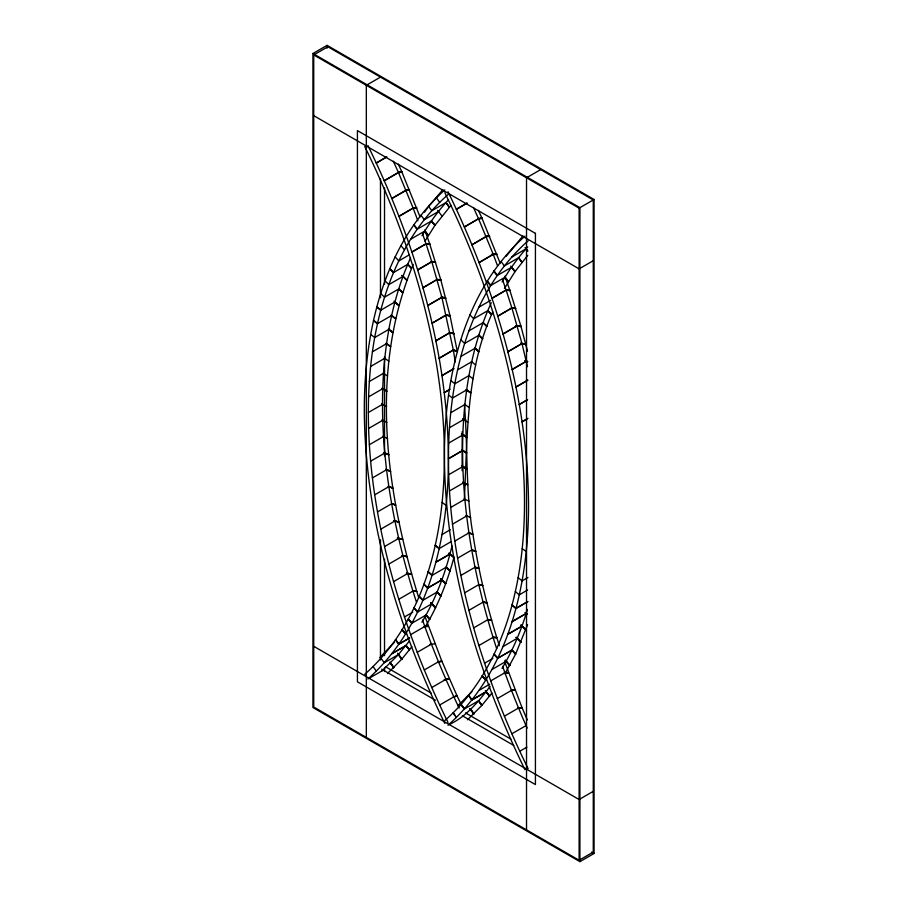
<?xml version="1.0" encoding="UTF-8"?>
<svg xmlns="http://www.w3.org/2000/svg" width="907" height="907" viewBox="0 0 907 907"><rect width="100%" height="100%" fill="white"/><g stroke="black" fill="none" stroke-linecap="round" stroke-linejoin="round"><path stroke-width="1.36" d="M367.902 679.037C429.204 624.322 448.432 537.93 448.443 458.84L448.443 458.67C447.729 349.649 415.361 242.872 367.902 145.483M418.841 598.11C385.668 491.277 368.934 370.589 413.229 264.39M464.327 499.712C467.593 436.573 465.722 370.782 492.75 311.917M462.128 470.688L462.207 431.641M452.015 545.867C445.677 572.544 435.984 598.586 421.914 622.179M448.001 725.283C509.326 670.545 528.543 584.108 528.543 504.995C527.84 395.951 495.471 289.14 448.001 191.717M424.861 627.508C438.002 605.785 447.298 581.931 453.931 557.476L449.044 553.145M502.013 668.425C513.022 649.99 521.344 630.002 527.455 609.447M504.961 673.754L515.618 654.094L527.568 624.696M444.838 189.892C383.525 244.629 364.297 331.066 364.297 410.179C364.999 519.223 397.368 626.034 444.838 723.457M425.009 241.115L434.929 225.367L451.028 205.299M504.428 288.517L515.017 271.612L527.749 255.343M524.938 236.137C463.624 290.875 444.396 377.301 444.396 456.425C445.099 565.458 477.467 672.28 524.938 769.692M424.521 212.147L427.616 207.975M429.17 205.889L442.854 189.654M506.163 256.307L522.954 235.899M382.062 670.863L398.456 654.559L409.193 641.249M387.425 673.55L401.812 659.106L411.891 646.691M490.075 686.44C478.715 701.224 466.538 716.541 449.226 724.557M467.524 719.795L481.912 705.351L491.991 692.937M394.228 642.496L379.84 657.552M471.867 691.69L457.888 705.714M312.926 53.524L327.076 45.35L594.074 199.495L594.074 853.476L579.924 861.65L312.926 707.505L312.926 53.524L579.924 207.669L579.924 861.65M313.731 54.93L327.892 46.756L593.269 199.971L593.269 852.07L579.108 860.244L313.731 707.029L313.731 54.93L579.108 208.145L594.074 199.495M380.475 77.118L366.326 85.292L366.326 737.391M376.269 162.943L386.881 156.82L376.36 163.135M384.262 180.618L398.422 172.443M384.341 180.81L398.456 172.545L393.332 161.208M405.985 190.209L391.869 198.486L406.064 190.402M398.955 216.217L413.116 208.043M399.023 216.41L413.15 208.134L398.456 172.545M445.904 202.635L449.294 207.136L445.949 202.578L431.789 210.753L428.478 206.15M438.466 211.512L424.306 219.687L420.916 215.186M431.381 221.07L434.929 225.367L431.415 221.013L417.254 229.188L413.717 224.891M456.368 209.188L466.98 203.055M456.459 209.381L467.026 203.157M410.656 239.233L424.816 231.058L428.387 235.298L424.782 231.115M540.674 169.609L526.525 177.783L526.525 829.882M411.857 251.965L426.018 243.79M411.925 252.157L426.052 243.881L422.503 233.677M409.42 254.776L398.808 260.91L395.123 256.851M464.361 226.863L478.522 218.689M464.441 227.056L478.556 218.791L473.431 207.454M407.708 264.413L411.506 268.223L407.742 264.345L393.581 272.519L389.783 268.71M402.991 276.442L388.831 284.617L385.033 280.807M417.617 269.832L431.777 261.658M417.673 270.025L431.811 261.749L426.052 243.881M471.969 244.731L486.084 236.455M472.003 244.822L486.163 236.648M422.9 287.666L437.061 279.492M422.957 287.859L437.083 279.583L440.859 280.059L450.076 315.908L457.343 351.599L453.375 350.261M479.055 262.463L493.215 254.289M479.123 262.656L493.249 254.379L478.556 218.791M391.654 315.489L377.493 323.663L373.537 320.432M427.707 305.444L441.868 297.269L445.711 298.029M427.753 305.636L441.89 297.36L431.811 261.749M511.888 256.998L526.049 248.824L527.693 251.126L525.266 247.634M388.865 329.366L374.704 337.54L370.725 334.456M518.6 257.713L521.99 262.214L518.521 257.815L504.405 265.932L501.015 261.431M510.686 266.102L515.017 271.612L511.48 267.316L497.353 275.433L493.816 271.136M372.426 351.814L386.575 343.64M504.95 277.247L508.487 281.544L504.882 277.361L490.755 285.478L487.138 281.295M370.634 366.473L384.795 358.299M491.957 298.21L506.117 290.036M492.025 298.403L506.151 290.127L502.603 279.923M478.907 307.156L490.698 300.342M435.848 340.703L450.008 332.529L453.874 333.391M487.864 310.523L491.605 314.468L487.807 310.659L473.681 318.765L469.939 314.82M435.882 340.896L450.031 332.631L453.931 333.674M369.364 381.484L383.525 373.31M468.93 330.862L483.091 322.688L486.912 326.429L483.114 322.62M593.269 260.694L579.108 268.869L313.731 115.654M497.716 316.078L511.877 307.904L506.151 290.127M497.773 316.271L511.911 307.995L521.99 343.606L527.489 366.734M368.593 396.847L382.754 388.672M439.169 358.152L453.33 349.977L457.298 351.315M478.839 335.182L482.683 338.855L478.805 335.318L464.656 343.424L460.813 339.751M439.203 358.344L453.353 350.068L441.89 297.36M460.881 356.451L475.041 348.277L478.953 351.735L474.667 348.039M503 333.912L517.16 325.738M503.056 334.105L517.183 325.828M368.344 412.515L382.505 404.341M442.004 375.532L453.795 368.627M442.026 375.623L453.817 368.809M457.593 369.909L471.753 361.734M368.593 428.478L382.754 420.304M507.807 351.689L521.967 343.504M507.852 351.882L521.99 343.606M468.964 375.611L454.804 383.786L450.847 380.555M444.305 392.538L450.212 389.137M444.328 392.731L449.044 389.908M369.364 444.713L383.525 436.539M466.674 389.885L452.525 398.06L448.534 394.987M512.149 369.466L526.275 361.201M512.172 369.568L526.321 361.394M450.734 412.719L464.894 404.545M370.634 461.198L384.795 453.024M515.947 386.949L527.749 380.135M515.981 387.142L527.761 380.237M449.464 427.73L463.624 419.556M372.426 477.91L386.575 469.735M448.693 443.081L462.853 434.907M519.269 404.397L527.534 399.624M519.303 404.59L527.545 399.726M374.704 494.825L388.865 486.651L392.844 488.079L388.888 486.742M448.443 458.67L462.604 450.496L448.443 458.84M522.103 421.778L527.987 418.274M522.126 421.868L526.842 419.147M377.493 511.922L391.654 503.748L395.599 504.995L391.643 503.657M448.693 474.724L462.853 466.549M380.781 529.178L394.942 521.003M449.464 490.959L463.624 482.785M450.734 507.444L464.894 499.269M384.557 546.57L398.717 538.395M452.525 524.155L466.674 515.981M388.831 564.063L402.991 555.889M441.992 534.62L450.28 529.699M439.203 548.508L435.247 545.266L439.192 548.576L451.006 541.694M454.804 541.071L468.964 532.897L472.944 534.325C478.681 572.09 487.615 609.357 499.372 645.705M393.581 581.636L407.742 573.462M435.882 562.113L450.042 553.939M435.848 562.261L450.008 554.086M457.593 558.168L471.753 549.993L475.699 551.241L471.776 550.096M398.808 599.278L412.968 591.103M441.868 579.947L427.707 588.121L423.909 584.312L427.753 587.985L441.913 579.811M460.881 575.423L475.041 567.249L478.953 568.304L475.019 567.158M422.957 600.219L419.159 596.409L422.934 600.287L437.117 592.044L440.859 595.99M404.499 616.953L412.753 612.191M417.673 611.953L413.932 608.019L417.651 612.021L431.834 603.779M411.925 623.188L408.241 619.118L411.891 623.245L426.086 615.014M464.656 592.815L478.817 584.641L482.683 585.503L478.839 584.732M410.656 634.639L424.816 626.465M409.647 637.916L399.023 644.038L395.486 639.741L398.955 644.151L409.567 638.018M391.903 653.641L406.064 645.467L409.454 649.979M391.824 653.743L405.985 645.569M468.93 610.309L483.091 602.135L486.912 602.804L483.068 602.033M527.987 577.464L522.092 580.865L518.135 577.634M398.502 654.503L384.262 662.779L380.951 658.176M369.126 678.311L382.108 670.817M417.254 652.314L431.415 644.14M527.568 589.981L519.269 594.901L515.346 591.511M473.681 627.882L487.841 619.708L491.605 620.184L487.399 619.764M527.749 601.692L515.947 608.506L512.058 604.969L515.981 608.359L527.783 601.545M424.306 669.944L438.466 661.77M512.172 621.522L526.321 613.347M512.126 621.669L526.275 613.495M478.907 645.523L493.068 637.349M507.852 634.231L522.013 626.057M507.807 634.367L521.967 626.193M431.789 687.517L445.949 679.343M503 646.6L517.217 638.29M484.599 663.198L492.852 658.437M515.618 654.094L511.911 650.092L497.773 658.199L494.032 654.264L497.75 658.267L511.877 650.149L515.516 654.276M491.957 669.547L506.185 661.26M439.691 705L453.851 696.825M490.755 680.885L504.916 672.711M479.055 690.397L489.746 684.161M489.553 696.225L486.129 691.769L472.003 699.887L468.534 695.488L471.969 699.943L486.084 691.814L489.429 696.372M464.441 708.923L461.051 704.422L464.407 708.979L478.601 700.748L481.912 705.351M497.353 698.56L511.514 690.386M504.405 716.19L518.566 708.016M511.888 733.763L526.049 725.589M519.79 751.245L526.865 747.164M593.269 791.346L579.108 799.521L313.731 646.306M453.489 697.052L457.105 695.952L461.221 704.535M453.443 696.939L457.105 695.952L441.89 661.282L424.918 616.363M397.958 172.455L401.676 171.559M478.057 218.689L481.776 217.805M444.339 679.831L449.294 678.651L445.484 679.32M453.398 696.837L457.105 695.952M398.048 172.625L401.812 171.854L420.032 216.864M478.148 218.87L481.912 218.099L500.131 263.109M444.271 679.694L449.294 678.651M398.116 172.806L401.937 172.137M405.52 190.187L409.329 189.518M478.216 219.052L482.036 218.383M485.619 236.432L489.429 235.763M438.081 661.951L441.89 661.282L437.99 661.725M518.18 708.186L521.99 707.528L527.273 719.931M405.599 190.368L409.454 189.812M485.698 236.614L489.553 236.058M438.036 661.838L441.89 661.282M521.99 707.528L518.135 708.084L521.99 707.528L504.575 661.362M405.667 190.549L409.567 190.107M412.64 207.998L416.54 207.544M485.767 236.795L489.667 236.342M491.435 254.391L496.639 253.79M429.725 644.435L434.929 643.834M511.117 690.533L515.017 690.08L511.038 690.318M412.708 208.179L416.653 207.828M492.807 254.414L496.753 254.073M511.072 690.42L515.017 690.08M412.776 208.361L416.767 208.122M492.875 254.606L496.866 254.368M424.408 626.59L428.387 626.363L424.329 626.374M504.507 672.835L508.487 672.609L504.428 672.62M424.363 626.488L428.387 626.363M504.462 672.722L508.487 672.609M425.53 243.688L429.601 243.677M505.63 289.934L509.7 289.923M425.598 243.87L429.703 243.972L440.859 280.059M505.698 290.115L509.802 290.217L520.958 326.305L527.5 351.213M425.655 244.051L429.793 244.266M431.279 261.533L435.417 261.738M505.755 290.297L509.893 290.501M511.378 307.779L515.516 307.983M412.538 591.183L416.676 591.387L412.47 590.967M492.637 637.428L496.775 637.632L492.569 637.213M431.347 261.715L435.519 262.032M511.446 307.961L515.618 308.278M412.504 591.069L416.676 591.387M492.603 637.315L496.775 637.632M431.392 261.896L435.598 262.327M436.562 279.345L440.768 279.775M511.491 308.142L515.698 308.573M516.661 325.59L520.867 326.01M407.3 573.519L411.506 573.938L406.449 573.179M515.936 325.67L520.958 326.305M406.483 573.315L411.506 573.938M437.14 279.775L440.938 280.354M441.834 297.167L445.632 297.734M515.981 325.84L521.037 326.599M520.675 343.22L525.731 343.98M401.756 555.798L406.812 556.558L401.688 555.538M487.807 619.617L491.605 620.184M520.72 343.379L525.811 344.275M401.71 555.662L406.812 556.558M483.091 602.135L486.912 602.804M440.655 297.303L445.779 298.312M449.997 315.625L446.153 314.854L432.049 323.221L446.221 315.148L450.133 316.192M520.754 343.549L525.879 344.558M524.972 360.85L527.534 361.36M398.74 538.486L402.583 539.257L397.402 537.976M446.21 315.046L450.076 315.908M525.017 361.009L527.591 361.576M397.436 538.1L402.583 539.257M525.051 361.167L527.647 361.802M393.672 520.777L398.853 522.058L393.615 520.527M478.805 584.539L482.683 585.503M393.638 520.652L398.853 522.058M475.041 567.249L478.953 568.304M450.065 332.812L453.988 333.969M453.307 349.887L457.241 351.032M391.654 503.748L395.599 504.995M468.987 532.987L472.944 534.325C465.404 491.503 468.001 447.933 464.429 404.794M471.742 549.903L475.699 551.241M385.792 469.52L390.577 471.357L385.77 469.304M470.676 517.591L465.869 515.55M388.06 486.254L392.844 488.079M468.159 532.5L472.944 534.325M385.781 469.407L390.577 471.357M384.001 452.774L388.82 454.826L383.99 452.548M464.101 499.02L468.919 501.061M383.99 452.661L388.82 454.826M463.171 418.603L465.586 419.737M382.72 436.244L387.561 438.512M462.819 482.49L467.661 484.757L462.808 482.275M463.182 418.819L465.608 420.009M462.819 482.388L467.661 484.757M463.194 419.034L465.62 420.281M461.527 433.852L466.379 436.335M386.801 422.458L381.949 419.76M462.048 466.005L466.391 468.93M461.538 434.011L466.391 436.596M462.048 466.107L466.901 468.704M461.538 434.17L466.391 436.868M381.7 403.978L386.552 406.676L381.7 403.762M466.64 452.65L461.788 449.951L466.64 453.171M381.7 403.864L386.552 406.676M461.788 450.11L466.652 452.91M385.747 666.872L431.142 693.073M465.484 712.902L510.868 739.103M381.7 669.196L435.507 700.272M462.411 715.804L513.77 745.452M591.625 852.058L594.074 853.476M462.048 434.51L466.901 437.423M381.949 388.264L386.801 391.178L382.391 388.343M461.538 465.767L466.391 468.67M382.391 388.434L386.801 391.178M467.661 422.231L463.262 419.227M383.151 373.162L387.561 375.997M461.969 466.357L466.379 469.18M463.409 482.955L465.62 484.372M463.409 483.159L465.608 484.621M468.919 407.39L464.543 404.193M384.421 358.129L388.82 361.145M463.386 483.363L465.586 484.871M522.205 548.701L526.23 551.456M442.106 502.455L446.108 505.38M466.3 389.704L470.676 392.89L466.334 389.534M386.201 343.458L390.577 346.644L386.235 343.288M466.311 389.613L470.676 392.89M386.212 343.368L390.577 346.644M468.59 375.407L472.944 378.775M388.491 329.162L392.844 332.529L388.525 328.992M388.502 329.082L392.844 332.529M471.379 361.519L475.699 365.045M391.28 315.273L395.599 318.799L391.314 315.103M391.302 315.194L395.599 318.799M394.568 301.793L398.853 305.489L394.964 301.963L380.781 310.205L376.858 306.815M449.702 553.553L453.988 557.249M435.247 545.266L439.169 548.656M393.967 301.169L398.853 305.489M512.058 604.969L515.97 608.427M475.064 348.197L478.953 351.735M398.706 289.084L402.583 292.61L398.74 288.936M525.368 612.395L527.318 614.164M449.01 553.27L453.874 557.692M446.244 567.034L450.133 570.571M450.076 570.786L446.21 567.181L432.027 575.423L428.183 571.75L432.072 575.276M478.817 335.25L482.683 338.855M402.583 292.61L398.717 289.004L384.557 297.179L380.725 293.505M525.334 612.52L527.273 614.322M428.183 571.75L432.049 575.355M402.005 275.592L406.812 280.184L402.062 275.422M525.3 612.644L527.216 614.481M521.072 625.07L525.879 629.662M446.153 567.317L449.997 570.991M440.972 578.825L445.779 583.416M483.091 322.688L486.912 326.429M402.039 275.501L406.812 280.184M521.037 625.195L525.811 629.877M440.938 578.949L445.711 583.632M423.909 584.312L427.73 588.065M520.992 625.308L525.731 630.07M516.287 637.27L521.037 642.031M440.893 579.063L445.632 583.825M437.14 591.976L440.938 595.786M487.841 310.591L491.605 314.468M389.817 268.642L393.581 272.519L389.84 268.574M516.242 637.394L520.958 642.235M407.765 264.277L411.506 268.223M516.196 637.496L520.867 642.428M511.967 649.968L515.698 653.902M437.027 592.237L440.768 596.182M430.927 602.736L435.598 607.656M419.159 596.409L422.9 600.355M430.882 602.849L435.519 607.849M404.499 249.81L400.883 245.627M505.29 660.183L509.893 665.262M494.032 654.264L497.716 658.323M430.825 602.951L435.417 608.03M426.109 614.946L429.793 619.016M413.932 608.019L417.617 612.078M505.233 660.285L509.802 665.443M426.052 615.071L429.703 619.198M506.083 661.43L509.7 665.613M485.733 680.239L482.184 675.942L485.801 680.125M425.984 615.184L429.601 619.368M408.241 619.118L411.857 623.302M405.633 633.993L402.084 629.696L405.701 633.88M504.916 277.304L508.487 281.544M482.184 675.942L485.767 680.182M402.084 629.696L405.667 633.948M424.85 231.002L428.387 235.298M511.514 267.259L515.017 271.612M493.85 271.08L497.353 275.433L493.884 271.023M395.486 639.741L398.989 644.095M441.89 215.968L437.662 210.333M431.46 220.957L434.929 225.367M485.336 690.567L489.667 696.066M406.098 645.421L409.567 649.82M518.566 257.758L521.99 262.214M478.647 700.703L482.036 705.204M468.534 695.488L471.923 699.989M405.939 645.625L409.329 650.126M397.697 653.335L401.937 658.958M525.21 247.69L527.715 251.103M397.629 653.414L401.812 659.106M445.995 202.533L449.294 207.136M436.392 197.794L439.691 202.397M478.477 700.896L481.776 705.499M470.654 709.161L473.964 713.764M461.051 704.422L464.361 709.025M397.549 653.494L401.676 659.253M390.554 662.915L393.865 667.518M373.049 666.532L376.36 671.135M470.064 708.537L473.828 713.9M456.414 717.426L453.149 712.777L456.368 717.471M389.965 662.291L393.729 667.654M469.985 708.616L473.692 714.024M389.885 662.371L393.593 667.779M478.431 210.401L481.912 218.099M398.332 164.156L401.812 171.854M493.249 254.379L497.535 265.842M413.15 208.134L417.9 220.855M504.916 276.182L509.802 290.217M424.816 229.936L429.703 243.972M453.353 350.068L455.291 362.006M579.108 208.145L579.108 860.244M384.523 187.976L384.523 284.333M384.523 356.61L384.523 455.813M384.523 559.268L384.523 655.625M384.523 667.507L384.523 671.554M380.475 178.883L380.475 297.745M380.475 539.722L380.475 660.001M327.076 45.35L327.076 48.184M444.838 192.794A519.881 300.149 60 0 1 444.838 720.543M528.101 768.626A519.881 300.149 60 0 1 528.101 240.877M527.148 728.094A519.881 300.149 60 0 1 502.659 666.396M496.673 648.709A519.881 300.149 60 0 1 491.265 302.791M502.115 281.941A519.881 300.149 60 0 1 527.761 246.919M364.739 146.549A519.858 300.138 60 0 1 364.739 674.298M448.001 722.38A519.881 300.149 60 0 1 448.001 194.631M459.146 708.016A519.881 300.149 60 0 1 422.56 620.15M416.574 602.463A519.881 300.149 60 0 1 410.588 257.837M422.016 235.695A519.881 300.149 60 0 1 448.534 199.733M535.425 233.371L357.426 130.597L357.426 681.803L535.425 784.578L535.425 233.371M377.493 323.663L373.548 320.352L377.493 323.663M380.781 310.205L376.87 306.747L380.781 310.205M490.755 285.478L487.172 281.227L490.755 285.478M417.254 229.188L413.751 224.834L417.254 229.188"/></g></svg>
